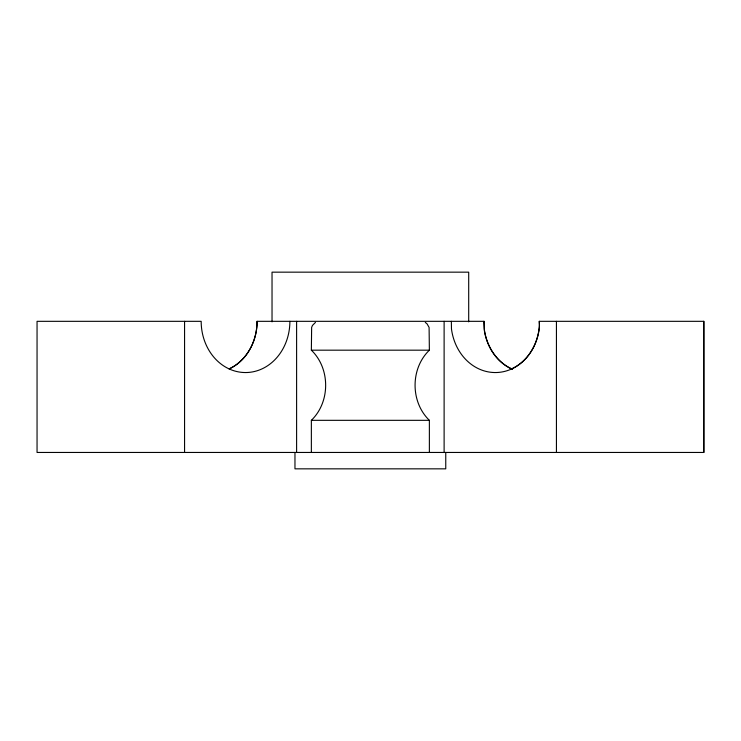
<?xml version="1.0" encoding="UTF-8"?>
<svg xmlns="http://www.w3.org/2000/svg" width="741" height="741" viewBox="0 0 741 741"><rect width="100%" height="100%" fill="white"/><g stroke="black" fill="none" stroke-linecap="round" stroke-linejoin="round"><path stroke-width="1.11" d="M311.359 452.455L311.359 420.323C330.412 401.955 330.412 368.546 311.359 350.178L311.637 327.402L312.461 325.429L315.453 322.428M425.269 322.428L426.973 323.734L429.095 327.402L429.372 350.178C410.31 368.546 410.31 401.955 429.372 420.323L429.372 452.455M451.352 321.325L451.473 328.958A51.222 44.358 -90 0 0 496.164 372.538A51.222 44.358 -90 0 0 539.411 327.068L539.318 321.325L703.95 321.325L703.95 452.455L37.05 452.455L37.05 321.325L201.172 321.325A51.222 44.358 -90 0 0 245.53 372.547A51.222 44.358 -90 0 0 289.888 321.325M311.359 350.178L429.372 350.178M311.359 420.323L429.372 420.323M539.253 321.325L539.448 324.975A51.222 44.358 -90 0 1 510.716 369.314M483.929 321.325L484.429 331.032A51.222 44.358 -90 0 0 512.494 369.324M703.681 321.325L703.681 452.455M556.435 321.325L556.435 452.455M468.701 321.853L468.701 272.16L272.03 272.16L272.03 321.853M445.758 452.455L445.758 468.84L294.964 468.84L294.964 452.455M444.118 321.325L444.118 452.455M296.604 321.325L296.604 452.455M184.565 321.325L184.565 452.455M229.191 368.879A51.222 44.358 90 0 0 257.062 321.325L484.132 321.325L484.253 328.958A51.222 44.358 -90 0 0 511.911 369.009M257.108 321.325A51.222 44.358 -90 0 1 229.228 368.879"/></g></svg>
